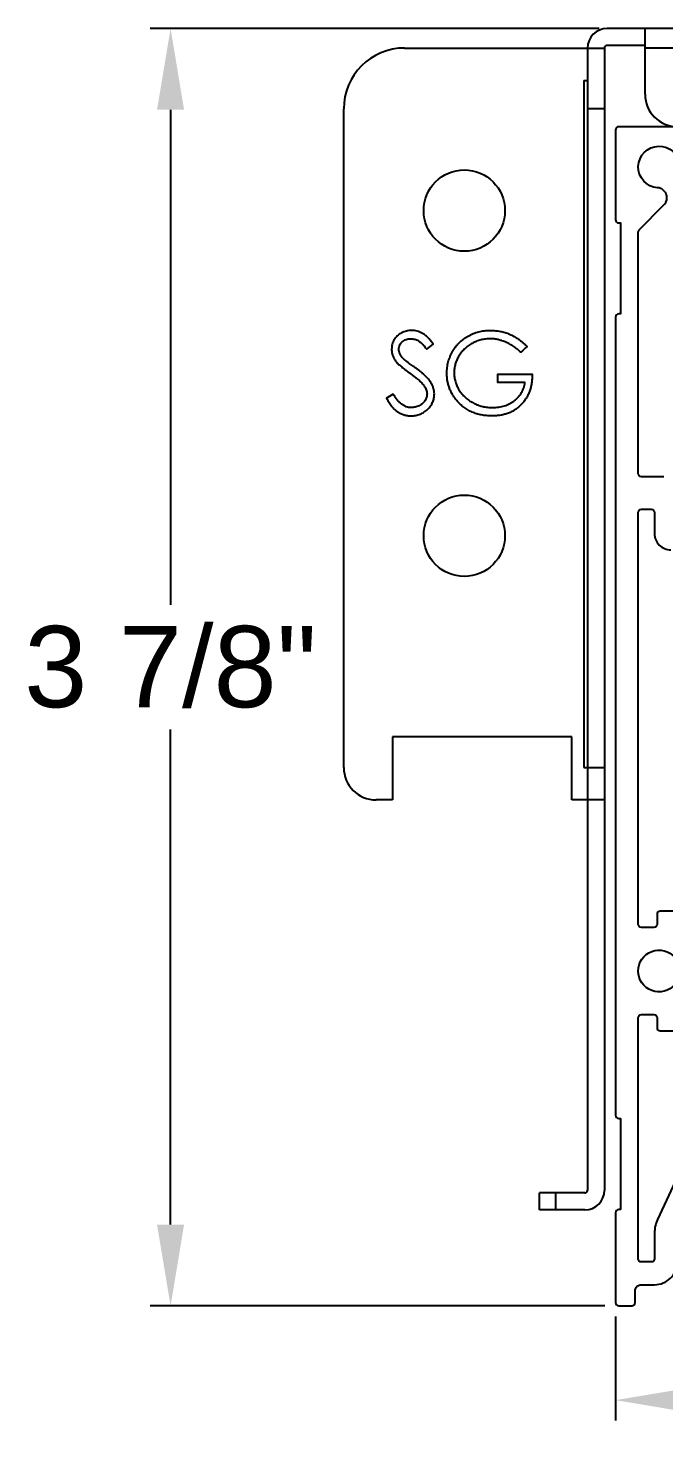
# Model space of a CAD drawing. Extents: x -3.31 to 5.76, y -0.45 to 4.38.
# Drawn here: x -3.306 to -1.352, y -0.454 to 3.929 of the extents above; entities that cross this region are included whole.
import ezdxf

# ---------------------------------------------------------------- set-up
doc = ezdxf.new("R2010")
doc.units = 0
doc.header["$LTSCALE"] = 0.5
doc.header["$MEASUREMENT"] = 0
doc.layers.get('Defpoints').update_dxf_attribs({"linetype": 'CONTINUOUS'})
doc.layers.add('CUST DWG', color=60, linetype='CONTINUOUS', lineweight=20)
doc.layers.add('Housing', color=150, linetype='CONTINUOUS')
doc.layers.add('Mounting', color=4, linetype='CONTINUOUS')
doc.styles.get("Standard").update_dxf_attribs({"font": 'arial.ttf'})
doc.dimstyles.new('LSAD_CustDims', dxfattribs={"dimtxt": 1, "dimasz": 1, "dimexe": 0.0625, "dimexo": 0.042969, "dimgap": 0.0625, "dimtad": 0, "dimtih": 1, "dimtoh": 1, "dimdec": 3, "dimzin": 0, "dimdsep": 46, "dimlunit": 4, "dimtxsty": 'Standard', "dimcen": 0.125, "dimclrd": 256, "dimclre": 256, "dimclrt": 256, "dimadec": 0, "dimazin": 0, "dimtfac": 1, "dimtdec": 3, "dimtix": 1, "dimtofl": 0, "dimtmove": 0, "dimatfit": 3, "dimfxl": 1, "dimfrac": 2, "dimtolj": 1, "dimtzin": 0, "dimarcsym": 0})

# ---------------------------------------------------------------- blocks, each defined once
blk = doc.blocks.new('*D4')
at = {"layer": 'CUST DWG', "lineweight": -2, "ltscale": 0.5, "transparency": 16777216}
for p, q in [((-1.5, -0.033), (-1.5, -0.3525)), ((1.5, -0.033), (1.5, -0.3525)), ((-1.25, -0.29), (-0.2061, -0.29)), ((1.25, -0.29), (0.2061, -0.29))]:
    blk.add_line(p, q, dxfattribs=at)
at = {"layer": 'CUST DWG', "ltscale": 0.5, "transparency": 16777216}
for points in [[(-1.25, -0.2483), (-1.25, -0.3317), (-1.5, -0.29)], [(1.25, -0.2483), (1.25, -0.3317), (1.5, -0.29)]]:
    blk.add_solid(points, dxfattribs=at)
at = {"layer": 'Defpoints', "color": 0, "ltscale": 0.5, "transparency": 16777216}
for p in [(-1.5, 0.01), (1.5, 0.01), (1.5, -0.29)]:
    blk.add_point(p, dxfattribs=at)
at = {"layer": 'CUST DWG', "ltscale": 0.5, "transparency": 16777216, "insert": (0, -0.29), "char_height": 0.25, "attachment_point": 5}
blk.add_mtext('\\A1;{\\fArial|b0|i0|c0|p34;3"}', dxfattribs=at)
blk = doc.blocks.new('*D5')
at = {"layer": 'CUST DWG', "lineweight": -2, "ltscale": 0.5, "transparency": 16777216}
for p, q in [((-1.5507, 3.9285), (-2.9312, 3.9285)), ((-2.8687, 3.6785), (-2.8687, 2.1561)), ((-2.8687, 0.25), (-2.8687, 1.7724)), ((-1.533, 0), (-2.9312, 0))]:
    blk.add_line(p, q, dxfattribs=at)
at = {"layer": 'CUST DWG', "ltscale": 0.5, "transparency": 16777216}
for points in [[(-2.9104, 3.6785), (-2.8271, 3.6785), (-2.8687, 3.9285)], [(-2.9104, 0.25), (-2.8271, 0.25), (-2.8687, 0)]]:
    blk.add_solid(points, dxfattribs=at)
at = {"layer": 'Defpoints', "color": 0, "ltscale": 0.5, "transparency": 16777216}
for p in [(-1.5077, 3.9285), (-1.49, 0), (-2.8687, 0)]:
    blk.add_point(p, dxfattribs=at)
at = {"layer": 'CUST DWG', "ltscale": 0.5, "transparency": 16777216, "insert": (-2.8687, 1.9643), "char_height": 0.25, "attachment_point": 5}
blk.add_mtext('\\A1;3 7/8"', dxfattribs=at)

msp = doc.modelspace()

# ---------------------------------------------------------------- linework, layer by layer
at = {"layer": 'Housing', "linetype": 'Continuous', "lineweight": 25, "transparency": 16777216}
for points in [[(-0.1603, 3.6265), (-1.49, 3.6265, 0.414214), (-1.5, 3.6165), (-1.5, 3.3405, 0.414214), (-1.49, 3.3305), (-1.485, 3.3305), (-1.485, 3.0505), (-1.49, 3.0505, 0.414214), (-1.5, 3.0405), (-1.5, 0.586, 0.414214), (-1.49, 0.576), (-1.485, 0.576), (-1.485, 0.296), (-1.49, 0.296, 0.414214), (-1.5, 0.286), (-1.5, 0.01, 0.414214), (-1.49, 0), (-1.45, 0, 0.414214), (-1.44, 0.01), (-1.44, 0.045, -0.414214), (-1.42, 0.065), (-1.38, 0.065, 0.414214), (-1.31, 0.135)], [(-1.3516, 2.55), (-1.4201, 2.55, -0.414214), (-1.4301, 2.56), (-1.4301, 3.3024, -0.198912), (-1.4272, 3.3094), (-1.3508, 3.3858, 0.642942), (-1.3705, 3.4387, -2.192002), (-1.3022, 3.507, 0.642942)], [(-1.3015, 1.2137), (-1.3622, 1.2137, 0.414214), (-1.3722, 1.2037), (-1.3722, 1.1738, -0.414214), (-1.3822, 1.1638), (-1.4201, 1.1638, -0.414214), (-1.4301, 1.1738), (-1.4301, 2.44, -0.414214), (-1.4201, 2.45), (-1.39, 2.45, -0.414214), (-1.38, 2.44), (-1.38, 2.375, 0.414214), (-1.33, 2.325)], [(-1.3179, 0.9878, -2.678512), (-1.3179, 1.0717, 0.694078)], [(-1.2948, 0.4283), (-1.3706, 0.2656, 0.109518), (-1.38, 0.2233), (-1.38, 0.145, -0.414214), (-1.39, 0.135), (-1.4201, 0.135, -0.414214), (-1.4301, 0.145), (-1.4301, 0.8858, -0.414214), (-1.4201, 0.8958), (-1.3822, 0.8958, -0.414214), (-1.3722, 0.8858), (-1.3722, 0.8559, 0.414214), (-1.3622, 0.8459), (-1.3015, 0.8459, 0.414214)]]:
    msp.add_lwpolyline(points, format="xyb", dxfattribs=at)
at = {"layer": 'Mounting', "linetype": 'Continuous', "lineweight": 25, "transparency": 16777216}
for p, q in [((1.5261, 3.9285), (-1.5261, 3.9285)), ((-1.4091, 3.7265), (-1.4091, 3.9285)), ((-2.1486, 3.8685), (-1.5341, 3.8685)), ((-1.5861, 3.8685), (-1.5861, 0.3552)), ((-1.5341, 3.8685), (-1.5341, 0.3552)), ((-1.4091, 3.8765), (-1.5261, 3.8765)), ((-1.3091, 3.8685), (-1.4091, 3.8685)), ((-1.5974, 3.7685), (-1.5861, 3.7685)), ((-1.5974, 3.7685), (-1.5974, 1.656)), ((-2.3361, 1.656), (-2.3361, 3.681)), ((-1.5341, 3.681), (-1.5861, 3.681)), ((-1.6341, 1.75), (-2.1861, 1.75)), ((-2.1861, 1.75), (-2.1861, 1.556)), ((-1.6341, 1.556), (-1.6341, 1.75)), ((-1.5974, 1.656), (-1.5341, 1.656)), ((-2.1861, 1.556), (-2.2361, 1.556)), ((-1.5341, 1.556), (-1.6341, 1.556)), ((-1.5941, 0.3472), (-1.7341, 0.3472)), ((-1.7341, 0.2952), (-1.7341, 0.3472)), ((-1.6841, 0.3472), (-1.6841, 0.2952)), ((-1.5941, 0.2952), (-1.7341, 0.2952))]:
    msp.add_line(p, q, dxfattribs=at)
for centre in [(-1.9651, 3.3685), (-1.9651, 2.3685)]:
    msp.add_circle(centre, 0.125, dxfattribs=at)
for centre, radius, start, end in [((-1.5261, 3.8685), 0.06, 90, 180), ((-2.1486, 3.681), 0.1875, 90, 180), ((-1.5261, 3.8685), 0.008, 90, 180), ((-1.3091, 3.7265), 0.1, 180, 270), ((-2.2361, 1.656), 0.1, 180, 270), ((-1.5941, 0.3552), 0.008, 270, 0), ((-1.5941, 0.3552), 0.06, 270, 0)]:
    msp.add_arc(centre, radius, start, end, dxfattribs=at)
for points, knots in [([(-2.0573, 2.8048), (-2.0573, 2.8025), (-2.0574, 2.7981), (-2.0585, 2.7916), (-2.0601, 2.7852), (-2.0624, 2.7792), (-2.0653, 2.7733), (-2.069, 2.7677), (-2.0732, 2.7622), (-2.0781, 2.7572), (-2.0834, 2.7525), (-2.089, 2.7483), (-2.0949, 2.7449), (-2.1011, 2.742), (-2.1076, 2.7398), (-2.1144, 2.7382), (-2.1215, 2.7373), (-2.1263, 2.7371), (-2.1287, 2.7371), (-2.1306, 2.7371), (-2.1344, 2.7372), (-2.1399, 2.7378), (-2.1453, 2.7388), (-2.1506, 2.7402), (-2.1557, 2.7419), (-2.1608, 2.7441), (-2.1656, 2.7467), (-2.1704, 2.7496), (-2.1751, 2.7531), (-2.1796, 2.7571), (-2.184, 2.7615), (-2.1884, 2.7665), (-2.1926, 2.7721), (-2.1968, 2.7781), (-2.2009, 2.7847), (-2.2034, 2.7894), (-2.2047, 2.7917), (-2.1977, 2.796), (-2.1906, 2.8002), (-2.1836, 2.8044), (-2.1816, 2.8011), (-2.1779, 2.7948), (-2.1716, 2.7863), (-2.1651, 2.7791), (-2.1583, 2.7731), (-2.1513, 2.7685), (-2.144, 2.7652), (-2.1364, 2.7631), (-2.1313, 2.7629), (-2.1287, 2.7627), (-2.1265, 2.7628), (-2.1222, 2.7629), (-2.1158, 2.7641), (-2.1096, 2.7659), (-2.1037, 2.7684), (-2.0982, 2.7715), (-2.0933, 2.7753), (-2.0892, 2.7794), (-2.0857, 2.7841), (-2.0831, 2.7891), (-2.0811, 2.7943), (-2.08, 2.7997), (-2.0798, 2.8033), (-2.0797, 2.8051), (-2.0798, 2.8072), (-2.0801, 2.8114), (-2.0819, 2.8177), (-2.0847, 2.8238), (-2.0873, 2.8277), (-2.0887, 2.8296), (-2.0898, 2.8311), (-2.0922, 2.8341), (-2.0962, 2.8386), (-2.1009, 2.8432), (-2.1062, 2.8481), (-2.1122, 2.8531), (-2.1188, 2.8585), (-2.126, 2.8639), (-2.1311, 2.8676), (-2.1338, 2.8695), (-2.1364, 2.8714), (-2.1414, 2.875), (-2.1485, 2.8803), (-2.1547, 2.8851), (-2.1603, 2.8896), (-2.165, 2.8936), (-2.169, 2.8972), (-2.1722, 2.9005), (-2.1739, 2.9026), (-2.1747, 2.9035), (-2.1758, 2.905), (-2.178, 2.9079), (-2.1809, 2.9124), (-2.1833, 2.917), (-2.1852, 2.9218), (-2.1868, 2.9266), (-2.1879, 2.9315), (-2.1886, 2.9365), (-2.1887, 2.9399), (-2.1887, 2.9416), (-2.1886, 2.9442), (-2.1884, 2.9495), (-2.1869, 2.9571), (-2.1844, 2.9644), (-2.181, 2.9713), (-2.1765, 2.9776), (-2.1714, 2.9833), (-2.1652, 2.9882), (-2.1585, 2.9924), (-2.1511, 2.9957), (-2.1434, 2.9982), (-2.1354, 2.9996), (-2.1299, 2.9998), (-2.1271, 2.9999), (-2.1242, 2.9998), (-2.1183, 2.9996), (-2.1097, 2.9979), (-2.1014, 2.995), (-2.0947, 2.9917), (-2.0895, 2.9884), (-2.0855, 2.9854), (-2.0815, 2.9819), (-2.0773, 2.978), (-2.0732, 2.9736), (-2.069, 2.9687), (-2.0647, 2.9634), (-2.0619, 2.9595), (-2.0605, 2.9576), (-2.0673, 2.9525), (-2.074, 2.9474), (-2.0808, 2.9422), (-2.082, 2.9438), (-2.0844, 2.9468), (-2.0879, 2.9511), (-2.0913, 2.955), (-2.0946, 2.9584), (-2.0977, 2.9614), (-2.1008, 2.964), (-2.1036, 2.9662), (-2.1073, 2.9686), (-2.1118, 2.9709), (-2.1175, 2.9729), (-2.1235, 2.974), (-2.1276, 2.9742), (-2.1296, 2.9743), (-2.1322, 2.9742), (-2.1372, 2.974), (-2.1442, 2.9722), (-2.1506, 2.9693), (-2.1561, 2.9653), (-2.1606, 2.9605), (-2.1639, 2.9551), (-2.1659, 2.949), (-2.1661, 2.9448), (-2.1663, 2.9426), (-2.1662, 2.9413), (-2.1662, 2.9386), (-2.1654, 2.9346), (-2.1644, 2.9307), (-2.1628, 2.9268), (-2.1606, 2.9228), (-2.1577, 2.9187), (-2.1541, 2.9145), (-2.1513, 2.9118), (-2.1498, 2.9103), (-2.1492, 2.9098), (-2.1479, 2.9087), (-2.1456, 2.9068), (-2.1424, 2.9044), (-2.1386, 2.9015), (-2.134, 2.8982), (-2.1287, 2.8944), (-2.1227, 2.8901), (-2.1184, 2.887), (-2.1162, 2.8854), (-2.1135, 2.8835), (-2.1082, 2.8796), (-2.1007, 2.8739), (-2.094, 2.8683), (-2.0879, 2.8628), (-2.0824, 2.8576), (-2.0776, 2.8525), (-2.0734, 2.8475), (-2.0689, 2.8412), (-2.0642, 2.8334), (-2.0603, 2.8239), (-2.0578, 2.8143), (-2.0575, 2.8079), (-2.0573, 2.8048)], [0, 0, 0, 0, 0.061484, 0.121775, 0.18092, 0.240256, 0.300114, 0.361146, 0.423501, 0.488669, 0.553954, 0.617581, 0.680238, 0.742187, 0.804663, 0.868259, 0.93302, 1, 1, 1, 1.057208, 1.113696, 1.169178, 1.224159, 1.27872, 1.333794, 1.389241, 1.445822, 1.503704, 1.564294, 1.627975, 1.695038, 1.765373, 1.839611, 1.917538, 2, 2, 2, 3, 3, 3, 3.159004, 3.304646, 3.438547, 3.562322, 3.677433, 3.786897, 3.893611, 4, 4, 4, 4.091264, 4.18093, 4.270088, 4.360156, 4.448343, 4.532666, 4.613834, 4.693982, 4.772716, 4.849335, 4.923967, 5, 5, 5, 5.234723, 5.477158, 5.728556, 6, 6, 6, 6.090279, 6.18953, 6.299198, 6.418926, 6.548376, 6.688136, 6.839084, 7, 7, 7, 7.181535, 7.347082, 7.495568, 7.628357, 7.74552, 7.845831, 7.930782, 8, 8, 8, 8.133507, 8.262559, 8.388264, 8.512667, 8.633722, 8.755394, 8.877553, 9, 9, 9, 9.083785, 9.16578, 9.24628, 9.327461, 9.408797, 9.489715, 9.571376, 9.655523, 9.741019, 9.826547, 9.911989, 10, 10, 10, 10.107233, 10.213252, 10.31883, 10.426794, 10.483646, 10.543604, 10.608308, 10.677127, 10.750686, 10.828713, 10.91219, 11, 11, 11, 12, 12, 12, 12.098469, 12.189629, 12.274184, 12.352183, 12.423199, 12.488551, 12.548473, 12.60144, 12.701198, 12.799592, 12.898545, 13, 13, 13, 13.143073, 13.275903, 13.402371, 13.528414, 13.650356, 13.765895, 13.880774, 14, 14, 14, 14.107285, 14.214746, 14.322939, 14.434116, 14.553412, 14.686073, 14.834256, 15, 15, 15, 15.052594, 15.124952, 15.218094, 15.333502, 15.468789, 15.624938, 15.801683, 16, 16, 16, 16.096972, 16.187773, 16.272396, 16.351321, 16.424335, 16.491909, 16.554233, 16.611268, 16.716348, 16.81454, 16.908495, 17, 17, 17, 17]), ([(-1.9271, 2.7437), (-1.9271, 2.7437), (-1.9295, 2.7445), (-1.9342, 2.7461), (-1.9412, 2.7488), (-1.9478, 2.752), (-1.9543, 2.7555), (-1.9605, 2.7594), (-1.9665, 2.7636), (-1.9723, 2.7683), (-1.9778, 2.7733), (-1.9832, 2.7786), (-1.9865, 2.7825), (-1.9882, 2.7844), (-1.9906, 2.7874), (-1.9955, 2.7935), (-2.0017, 2.8032), (-2.007, 2.8132), (-2.0113, 2.8236), (-2.0147, 2.8343), (-2.0171, 2.8454), (-2.0185, 2.8569), (-2.0187, 2.8647), (-2.0188, 2.8686), (-2.0188, 2.8715), (-2.0187, 2.8774), (-2.0178, 2.8861), (-2.0165, 2.8946), (-2.0146, 2.9029), (-2.0121, 2.9112), (-2.0091, 2.9192), (-2.0055, 2.9271), (-2.0014, 2.9348), (-1.9969, 2.9422), (-1.9919, 2.9493), (-1.9865, 2.9559), (-1.9807, 2.9621), (-1.9765, 2.966), (-1.9743, 2.9679), (-1.9743, 2.9679), (-1.9722, 2.9697), (-1.9678, 2.9733), (-1.9608, 2.9782), (-1.9533, 2.9827), (-1.9456, 2.9868), (-1.9376, 2.9903), (-1.9318, 2.9924), (-1.9286, 2.9934), (-1.9282, 2.9935), (-1.9258, 2.9943), (-1.9205, 2.9958), (-1.9121, 2.9976), (-1.9031, 2.9989), (-1.8938, 2.9998), (-1.8875, 2.9999), (-1.8844, 2.9999), (-1.8818, 2.9999), (-1.8766, 2.9998), (-1.869, 2.9992), (-1.8615, 2.9983), (-1.8541, 2.9971), (-1.8468, 2.9954), (-1.8396, 2.9934), (-1.8326, 2.9911), (-1.8256, 2.9883), (-1.8187, 2.9851), (-1.8119, 2.9816), (-1.8051, 2.9776), (-1.7984, 2.9731), (-1.7917, 2.9682), (-1.7851, 2.9628), (-1.7785, 2.9571), (-1.7742, 2.9529), (-1.772, 2.9508), (-1.7784, 2.9448), (-1.7849, 2.9387), (-1.7913, 2.9326), (-1.7947, 2.9359), (-1.8016, 2.9424), (-1.8128, 2.9507), (-1.8245, 2.9579), (-1.8367, 2.9638), (-1.8453, 2.9671), (-1.8498, 2.9685), (-1.8501, 2.9686), (-1.8538, 2.9698), (-1.8615, 2.9718), (-1.8732, 2.9739), (-1.8812, 2.9742), (-1.8851, 2.9743), (-1.8875, 2.9742), (-1.8924, 2.9742), (-1.8996, 2.9734), (-1.9067, 2.9724), (-1.9137, 2.9708), (-1.9205, 2.9688), (-1.9249, 2.9672), (-1.9271, 2.9664)], [0, 0, 0, 0, 0.000643, 0.062034, 0.122878, 0.183153, 0.242905, 0.302687, 0.362916, 0.423234, 0.484424, 0.546112, 0.608764, 0.608764, 0.608764, 0.73666, 0.862432, 0.985502, 1.108108, 1.230763, 1.354462, 1.480109, 1.608764, 1.608764, 1.608764, 1.650803, 1.692308, 1.733407, 1.774067, 1.814935, 1.855735, 1.897093, 1.93875, 1.980561, 2.021501, 2.062223, 2.102765, 2.143144, 2.143509, 2.143509, 2.143509, 2.183715, 2.224656, 2.266013, 2.30777, 2.34925, 2.391089, 2.396592, 2.396592, 2.396592, 2.433331, 2.475805, 2.519263, 2.563383, 2.608764, 2.608764, 2.608764, 2.670381, 2.730943, 2.79098, 2.850628, 2.909724, 2.968733, 3.027797, 3.086833, 3.146756, 3.207724, 3.270085, 3.334011, 3.399984, 3.46751, 3.537081, 3.608764, 3.608764, 3.608764, 4.608764, 4.608764, 4.608764, 4.744908, 4.877806, 5.00728, 5.135863, 5.261046, 5.270792, 5.270792, 5.270792, 5.380444, 5.496259, 5.608764, 5.608764, 5.608764, 5.651605, 5.694335, 5.736482, 5.778832, 5.821551, 5.861866, 5.861866, 5.861866, 5.861866]), ([(-1.9271, 2.9664), (-1.9272, 2.9664), (-1.9296, 2.9654), (-1.9343, 2.9634), (-1.9409, 2.9601), (-1.9473, 2.9564), (-1.9533, 2.9523), (-1.9591, 2.948), (-1.9644, 2.9433), (-1.9693, 2.9382), (-1.9739, 2.9329), (-1.9781, 2.9272), (-1.9819, 2.9213), (-1.9853, 2.9152), (-1.9883, 2.9089), (-1.9908, 2.9026), (-1.9928, 2.8961), (-1.9944, 2.8896), (-1.9956, 2.883), (-1.9962, 2.8764), (-1.9963, 2.8719), (-1.9964, 2.8696), (-1.9963, 2.8673), (-1.9962, 2.8627), (-1.9955, 2.8558), (-1.9943, 2.8491), (-1.9926, 2.8424), (-1.9904, 2.8358), (-1.9877, 2.8292), (-1.9846, 2.8228), (-1.9809, 2.8165), (-1.9769, 2.8104), (-1.9724, 2.8047), (-1.9676, 2.7992), (-1.9624, 2.7941), (-1.9569, 2.7893), (-1.9509, 2.7849), (-1.9446, 2.7808), (-1.938, 2.777), (-1.9321, 2.7742), (-1.9284, 2.7726), (-1.9271, 2.772), (-1.926, 2.7716), (-1.9226, 2.7703), (-1.9167, 2.7683), (-1.9102, 2.7665), (-1.9062, 2.7656), (-1.9046, 2.7653), (-1.9036, 2.7651), (-1.9001, 2.7644), (-1.8939, 2.7636), (-1.8859, 2.7628), (-1.8806, 2.7628), (-1.8779, 2.7627), (-1.8747, 2.7628), (-1.8683, 2.7629), (-1.8589, 2.764), (-1.85, 2.7656), (-1.8414, 2.768), (-1.8332, 2.771), (-1.8253, 2.7746), (-1.8179, 2.779), (-1.8108, 2.784), (-1.8044, 2.7895), (-1.7985, 2.7955), (-1.7934, 2.8019), (-1.7889, 2.8086), (-1.7852, 2.8158), (-1.7822, 2.8234), (-1.7799, 2.8314), (-1.7789, 2.8369), (-1.7784, 2.8397), (-1.8062, 2.8397), (-1.834, 2.8397), (-1.8618, 2.8397), (-1.8618, 2.8482), (-1.8618, 2.8568), (-1.8618, 2.8653), (-1.8265, 2.8653), (-1.7913, 2.8653), (-1.756, 2.8653), (-1.7561, 2.8605), (-1.7564, 2.8512), (-1.758, 2.8375), (-1.7607, 2.8246), (-1.7644, 2.8125), (-1.7692, 2.8011), (-1.775, 2.7905), (-1.782, 2.7807), (-1.7898, 2.7716), (-1.7986, 2.7635), (-1.8081, 2.7564), (-1.8183, 2.7504), (-1.8293, 2.7455), (-1.8409, 2.7417), (-1.8533, 2.739), (-1.8663, 2.7374), (-1.8753, 2.7372), (-1.8799, 2.7371), (-1.8827, 2.7371), (-1.8882, 2.7372), (-1.8965, 2.7378), (-1.9045, 2.7387), (-1.9122, 2.74), (-1.9195, 2.7416), (-1.9242, 2.7429), (-1.9263, 2.7435), (-1.9266, 2.7436), (-1.9268, 2.7437), (-1.9271, 2.7437)], [0, 0, 0, 0, 0.002379, 0.045775, 0.089758, 0.133425, 0.17643, 0.218784, 0.260627, 0.301979, 0.343433, 0.385018, 0.42672, 0.468229, 0.508786, 0.549097, 0.588704, 0.627958, 0.667531, 0.706999, 0.746898, 0.746898, 0.746898, 0.785892, 0.82478, 0.863549, 0.902314, 0.941516, 0.981159, 1.021445, 1.062565, 1.103917, 1.14498, 1.185996, 1.226731, 1.268172, 1.309739, 1.35219, 1.395306, 1.438625, 1.463074, 1.463074, 1.463074, 1.482047, 1.525267, 1.568559, 1.595319, 1.595319, 1.595319, 1.612421, 1.656629, 1.70142, 1.746898, 1.746898, 1.746898, 1.817528, 1.885591, 1.951815, 2.016339, 2.079534, 2.142199, 2.204662, 2.267555, 2.329749, 2.390213, 2.449478, 2.507805, 2.566387, 2.625167, 2.685389, 2.746898, 2.746898, 2.746898, 3.746898, 3.746898, 3.746898, 4.746898, 4.746898, 4.746898, 5.746898, 5.746898, 5.746898, 5.81817, 5.88639, 5.951533, 6.014303, 6.075343, 6.135295, 6.194632, 6.254289, 6.313665, 6.372376, 6.430964, 6.490146, 6.550931, 6.613396, 6.678621, 6.746898, 6.746898, 6.746898, 6.816134, 6.883454, 6.948992, 7.013362, 7.076667, 7.131809, 7.131809, 7.131809, 7.138134, 7.138134, 7.138134, 7.138134])]:
    msp.add_open_spline(points, degree=3, knots=knots, dxfattribs=at)

# ---------------------------------------------------------------- dimensions: what is measured, and where the dimension line sits
at = {"layer": 'CUST DWG', "ltscale": 0.5, "transparency": 16777216}
dim = msp.add_linear_dim(base=(-2.86874, 0), p1=(-1.50774, 3.92851), p2=(-1.49, 0), angle=90, dimstyle='LSAD_CustDims', override={"dimtxt": 0.25, "dimasz": 0.25}, dxfattribs=at)
dim.commit()
dim.dimension.update_dxf_attribs({"geometry": '*D5', "text_midpoint": (-2.86874, 1.96425), "dimtype": 160})
dim = msp.add_linear_dim(base=(1.5, -0.29), p1=(-1.5, 0.01), p2=(1.5, 0.01), text='{\\fArial|b0|i0|c0|p34;<>}', dimstyle='LSAD_CustDims', override={"dimtxt": 0.25, "dimasz": 0.25}, dxfattribs=at)
dim.commit()
dim.dimension.update_dxf_attribs({"geometry": '*D4', "text_midpoint": (0, -0.29), "dimtype": 160})

doc.saveas('drawing.dxf')
